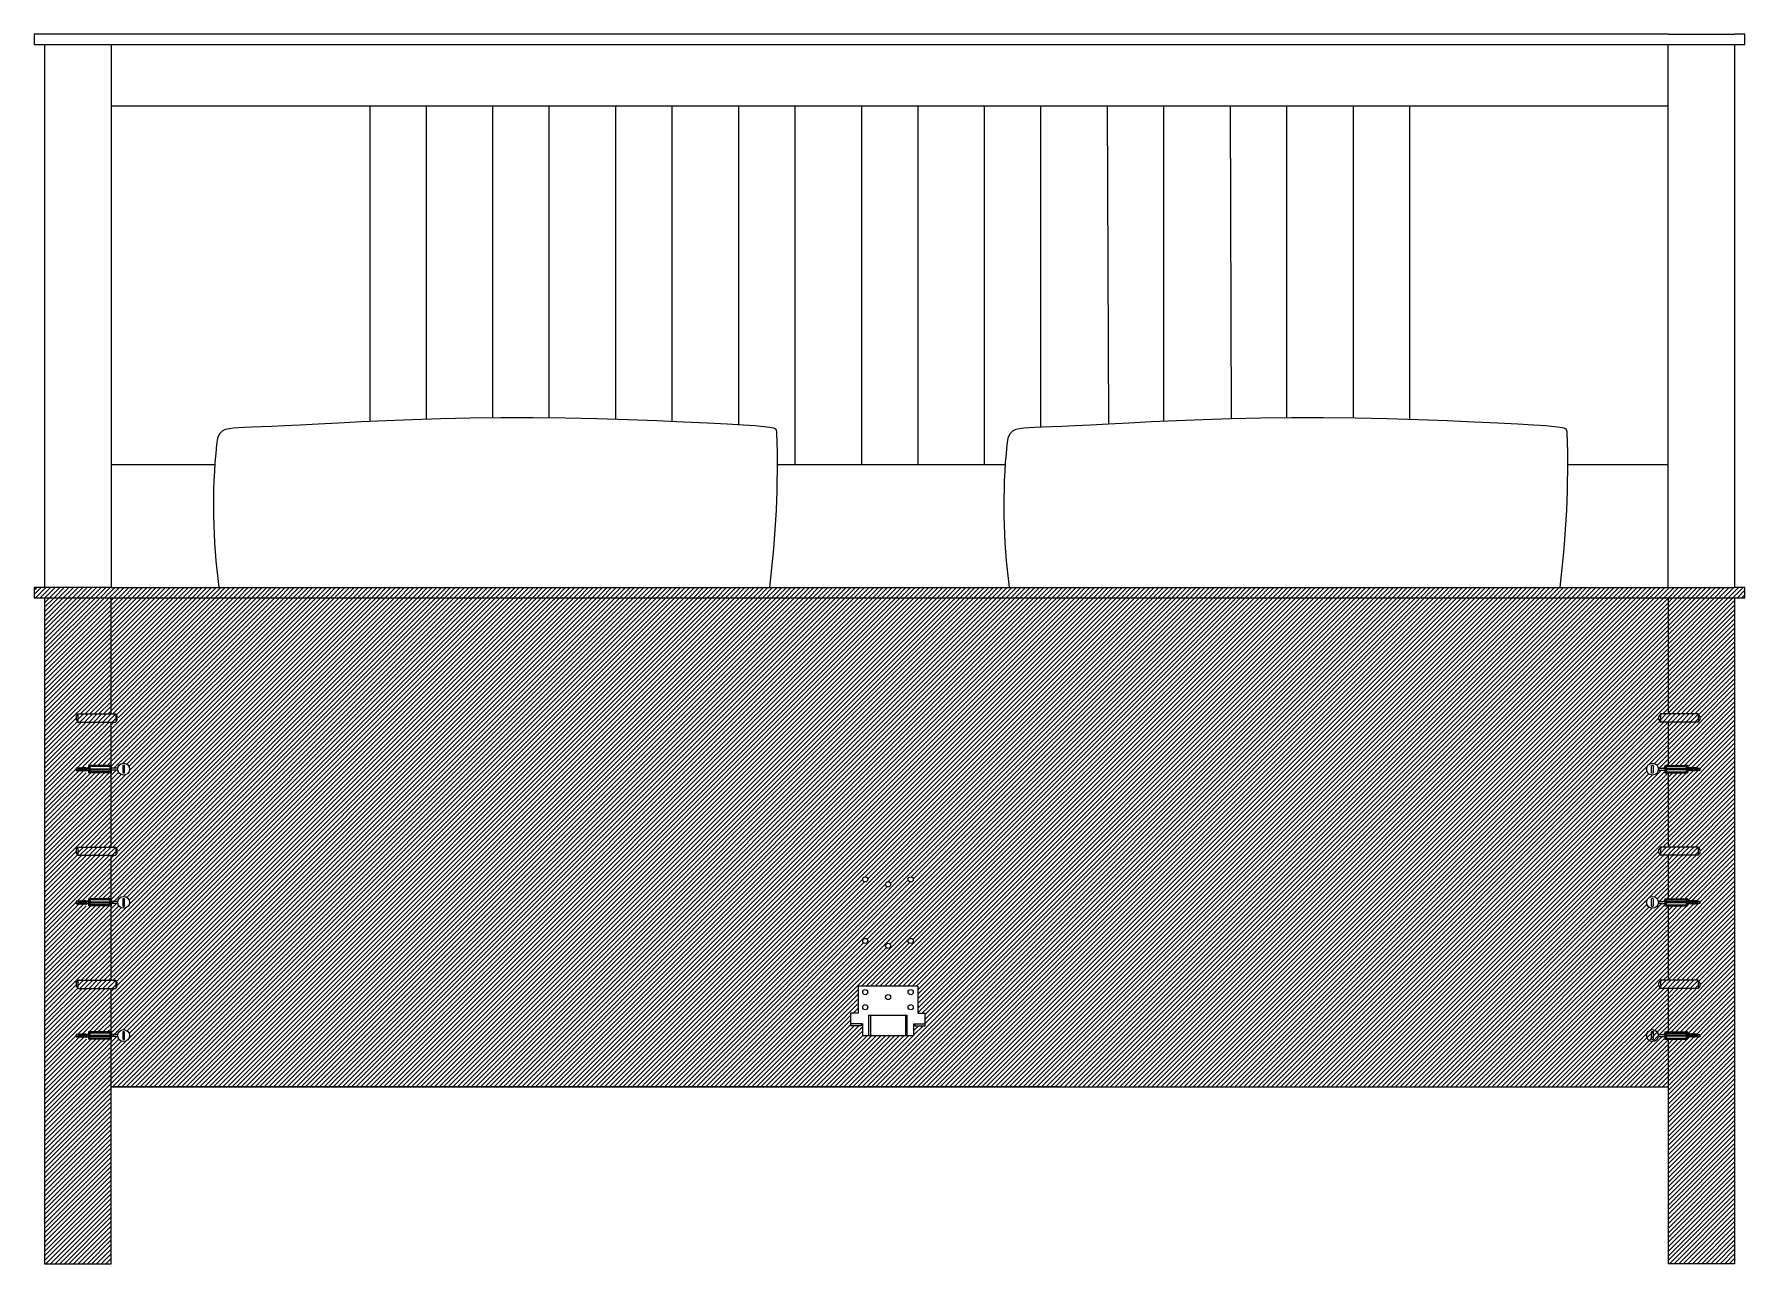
# Model space of a CAD drawing. Header units: centimetres. Extents: x 1374 to 32783, y -8913 to -2520.
# Drawn here: x 15455 to 17125, y -7689 to -6489 of the extents above; entities that cross this region are included whole.
import ezdxf

# ---------------------------------------------------------------- set-up
doc = ezdxf.new("R2010")
doc.units = ezdxf.units.CM
doc.layers.add('A-ELEV-MBE', color=8, linetype='Continuous', lineweight=18)
doc.layers.add('A-SECT-MCUT1', color=7, linetype='Continuous', lineweight=13)

# ---------------------------------------------------------------- blocks, each defined once
blk = doc.blocks.new('66666666666666666666666666666666')
at = {"layer": 'A-ELEV-MBE'}
h = blk.add_hatch(dxfattribs=at)
h.set_pattern_fill('ANSI31', color=256)
h.paths.add_polyline_path([(12369.3, -3168.5), (14039.3, -3168.5), (14039.3, -3158.5), (14029.3, -3158.5), (13964.3, -3158.5), (12444.3, -3158.5), (12379.3, -3158.5), (12369.3, -3158.5)])
h = blk.add_hatch(dxfattribs=at)
h.set_pattern_fill('ANSI31', color=256)
h.paths.add_polyline_path([(12444.3, -3599.3), (12419.9, -3599.3), (12420.6, -3597), (12419.3, -3597), (12419.1, -3597.8), (12414.1, -3597.8), (12414.4, -3597), (12413.1, -3597), (12412.9, -3597.8), (12410.3, -3597.8), (12410.3, -3594.7), (12412.6, -3594.7), (12412.8, -3593.8), (12415.3, -3593.8), (12415.3, -3593.8), (12419, -3593.8), (12418.8, -3594.7), (12420, -3594.7), (12420.7, -3592.3), (12444.3, -3592.3), (12444.3, -3549.8), (12411.8, -3549.8), (12410.3, -3547.3), (12410.3, -3541.8), (12444.3, -3541.8), (12444.3, -3469.3), (12419.9, -3469.3), (12420.6, -3467), (12419.3, -3467), (12419.1, -3467.8), (12414.1, -3467.8), (12414.4, -3467), (12413.1, -3467), (12412.9, -3467.8), (12410.3, -3467.8), (12410.3, -3464.7), (12412.6, -3464.7), (12412.8, -3463.8), (12415.3, -3463.8), (12415.3, -3463.8), (12419, -3463.8), (12418.8, -3464.7), (12420, -3464.7), (12420.7, -3462.3), (12444.3, -3462.3), (12444.3, -3419.8), (12411.8, -3419.8), (12410.3, -3417.3), (12410.3, -3411.8), (12444.3, -3411.8), (12444.3, -3339.3), (12419.9, -3339.3), (12420.6, -3337), (12419.3, -3337), (12419.1, -3337.8), (12414.1, -3337.8), (12414.4, -3337), (12413.1, -3337), (12412.9, -3337.8), (12410.3, -3337.8), (12410.3, -3334.7), (12412.6, -3334.7), (12412.8, -3333.8), (12415.3, -3333.8), (12415.3, -3333.8), (12419, -3333.8), (12418.8, -3334.7), (12420, -3334.7), (12420.7, -3332.3), (12444.3, -3332.3), (12444.3, -3289.8), (12411.8, -3289.8), (12410.3, -3287.3), (12410.3, -3281.8), (12444.3, -3281.8), (12444.3, -3168.5), (12379.3, -3168.5), (12379.3, -3818.5), (12444.3, -3818.5)])
h = blk.add_hatch(dxfattribs=at)
h.set_pattern_fill('ANSI31', color=256)
h.paths.add_polyline_path([(13964.3, -3289.8), (13956.8, -3289.8), (13954.4, -3285.8), (13956.8, -3281.8), (13964.3, -3281.8), (13964.3, -3168.5), (12444.3, -3168.5), (12444.3, -3281.8), (12448.8, -3281.8), (12451.2, -3285.8), (12448.8, -3289.8), (12444.3, -3289.8), (12444.3, -3334.8), (12450.8, -3334.8, -0.916908), (12462.3, -3335.8, -0.916908), (12450.8, -3336.8), (12444.3, -3336.8), (12444.3, -3339.3), (12444.3, -3411.8), (12448.8, -3411.8), (12451.2, -3415.8), (12448.8, -3419.8), (12444.3, -3419.8), (12444.3, -3464.8), (12450.8, -3464.8, -0.916908), (12462.3, -3465.8, -0.916908), (12450.8, -3466.8), (12444.3, -3466.8), (12444.3, -3469.3), (12444.3, -3541.8), (12448.8, -3541.8), (12451.2, -3545.8), (12448.8, -3549.8), (12444.3, -3549.8), (12444.3, -3594.8), (12450.8, -3594.8, -0.916908), (12462.3, -3595.8, -0.916908), (12450.8, -3596.8), (12444.3, -3596.8), (12444.3, -3599.3), (12444.3, -3645.8), (13964.3, -3645.8), (13964.3, -3599.3), (13961.3, -3599.3), (13961.3, -3596.8), (13954.8, -3596.8, -0.916908), (13943.3, -3595.8, -0.916908), (13954.8, -3594.8), (13961.3, -3594.8), (13961.3, -3592.3), (13964.3, -3592.3), (13964.3, -3549.8), (13956.8, -3549.8), (13954.4, -3545.8), (13956.8, -3541.8), (13964.3, -3541.8), (13964.3, -3469.3), (13961.3, -3469.3), (13961.3, -3466.8), (13954.8, -3466.8, -0.916908), (13943.3, -3465.8, -0.916908), (13954.8, -3464.8), (13961.3, -3464.8), (13961.3, -3462.3), (13964.3, -3462.3), (13964.3, -3419.8), (13956.8, -3419.8), (13954.4, -3415.8), (13956.8, -3411.8), (13964.3, -3411.8), (13964.3, -3339.3), (13961.3, -3339.3), (13961.3, -3336.8), (13954.8, -3336.8, -0.916908), (13943.3, -3335.8, -0.916908), (13954.8, -3334.8), (13961.3, -3334.8), (13961.3, -3332.3), (13964.3, -3332.3)])
h.paths.add_polyline_path([(13183.1, -3443.4, -1), (13178.1, -3443.4, -1)], flags=16)
h.paths.add_polyline_path([(13205.3, -3448.2, -1), (13200.3, -3448.2, -1)], flags=16)
h.paths.add_polyline_path([(13227.4, -3443.4, -1), (13222.4, -3443.4, -1)], flags=16)
h.paths.add_polyline_path([(13183.1, -3503.4, -1), (13178.1, -3503.4, -1)], flags=16)
h.paths.add_polyline_path([(13205.3, -3508.2, -1), (13200.3, -3508.2, -1)], flags=16)
h.paths.add_polyline_path([(13227.4, -3503.4, -1), (13222.4, -3503.4, -1)], flags=16)
h.paths.add_polyline_path([(13173.6, -3547.7), (13231.9, -3547.7), (13231.9, -3573.8), (13239.2, -3573.8), (13239.2, -3586.3), (13227.8, -3586.3), (13227.8, -3595.8), (13177.8, -3595.8), (13177.8, -3586.3), (13166.3, -3586.3), (13166.3, -3573.8), (13173.6, -3573.8)], flags=16)
h.paths.add_polyline_path([(13183.1, -3553.4, -1), (13178.1, -3553.4, -1)], flags=0)
h.paths.add_polyline_path([(13205.3, -3558.2, -1), (13200.3, -3558.2, -1)], flags=0)
h.paths.add_polyline_path([(13227.4, -3553.4, -1), (13222.4, -3553.4, -1)], flags=0)
h.paths.add_polyline_path([(13183.1, -3568.1, -1), (13178.1, -3568.1, -1)], flags=0)
h.paths.add_polyline_path([(13227.4, -3568.1, -1), (13222.4, -3568.1, -1)], flags=0)
h = blk.add_hatch(dxfattribs=at)
h.set_pattern_fill('ANSI31', color=256)
h.paths.add_polyline_path([(14029.3, -3168.5), (13964.3, -3168.5), (13964.3, -3281.8), (13993.8, -3281.8), (13995.3, -3284.3), (13995.3, -3289.8), (13964.3, -3289.8), (13964.3, -3332.3), (13983.3, -3332.3), (13983.3, -3339.3), (13964.3, -3339.3), (13964.3, -3411.8), (13993.8, -3411.8), (13995.3, -3414.3), (13995.3, -3419.8), (13964.3, -3419.8), (13964.3, -3462.3), (13983.3, -3462.3), (13983.3, -3469.3), (13964.3, -3469.3), (13964.3, -3541.8), (13993.8, -3541.8), (13995.3, -3544.3), (13995.3, -3549.8), (13964.3, -3549.8), (13964.3, -3592.3), (13983.3, -3592.3), (13983.3, -3599.3), (13964.3, -3599.3), (13964.3, -3818.5), (14029.3, -3818.5)])
h = blk.add_hatch(dxfattribs=at)
h.set_pattern_fill('ANSI31', color=256)
h.paths.add_polyline_path([(12450.8, -3466.8), (12444.3, -3466.8), (12444.3, -3464.8), (12450.8, -3464.8)], flags=17)
h = blk.add_hatch(dxfattribs=at)
h.set_pattern_fill('ANSI31', color=256)
h.paths.add_polyline_path([(13943.3, -3595.8, -0.916908), (13954.8, -3594.8, -1.090622)], flags=17)
h = blk.add_hatch(dxfattribs=at)
h.set_pattern_fill('ANSI31', color=256)
h.paths.add_polyline_path([(12450.8, -3596.8), (12444.3, -3596.8), (12444.3, -3594.8), (12450.8, -3594.8)], flags=17)
at = {"layer": 'A-SECT-MCUT1'}
h = blk.add_hatch(dxfattribs=at)
h.set_pattern_fill('ANSI31', color=256)
h.set_pattern_definition([(45, (4943.6517, -3312.0433), (-2.245064, 2.245064), [])])
h.paths.add_polyline_path([(12411.8, -3281.8), (12411.8, -3289.8), (12448.8, -3289.8), (12448.8, -3281.8)])
h = blk.add_hatch(dxfattribs=at)
h.set_pattern_fill('ANSI31', color=256)
h.set_pattern_definition([(45, (2528.6517, -3312.0433), (-2.245064, 2.245064), [])])
h.paths.add_polyline_path([(13956.8, -3281.8), (13956.8, -3289.8), (13993.8, -3289.8), (13993.8, -3281.8)])
h = blk.add_hatch(dxfattribs=at)
h.set_pattern_fill('ANSI31', color=256)
h.set_pattern_definition([(45, (4943.6517, -3442.0433), (-2.245064, 2.245064), [])])
h.paths.add_polyline_path([(12411.8, -3411.8), (12411.8, -3419.8), (12448.8, -3419.8), (12448.8, -3411.8)])
h = blk.add_hatch(dxfattribs=at)
h.set_pattern_fill('ANSI31', color=256)
h.set_pattern_definition([(45, (2528.6517, -3442.0433), (-2.245064, 2.245064), [])])
h.paths.add_polyline_path([(13956.8, -3411.8), (13956.8, -3419.8), (13993.8, -3419.8), (13993.8, -3411.8)])
h = blk.add_hatch(dxfattribs=at)
h.set_pattern_fill('ANSI31', color=256)
h.set_pattern_definition([(45, (4943.6517, -3572.0433), (-2.245064, 2.245064), [])])
h.paths.add_polyline_path([(12411.8, -3541.8), (12411.8, -3549.8), (12448.8, -3549.8), (12448.8, -3541.8)])
h = blk.add_hatch(dxfattribs=at)
h.set_pattern_fill('ANSI31', color=256)
h.set_pattern_definition([(45, (2528.6517, -3572.0433), (-2.245064, 2.245064), [])])
h.paths.add_polyline_path([(13956.8, -3541.8), (13956.8, -3549.8), (13993.8, -3549.8), (13993.8, -3541.8)])
at = {"layer": 'A-ELEV-MBE'}
for p, q in [((12379.3, -2618.5), (12369.3, -2618.5)), ((12369.3, -2618.5), (12369.3, -2628.5)), ((13964.3, -2618.5), (12379.3, -2618.5)), ((13964.3, -2618.5), (14029.3, -2618.5)), ((14039.3, -2618.5), (14029.3, -2618.5)), ((14039.3, -2628.5), (14039.3, -2618.5)), ((12369.3, -2628.5), (14039.3, -2628.5)), ((12379.3, -2628.5), (12379.3, -3158.5)), ((12444.3, -2628.5), (12444.3, -2688.5)), ((13964.3, -3158.5), (13964.3, -2628.5)), ((14029.3, -2628.5), (14029.3, -3158.5)), ((12444.3, -2688.5), (12444.3, -3158.5)), ((12444.3, -2688.5), (12696.8, -2688.5)), ((12696.8, -2688.5), (12696.8, -2996.5)), ((12696.8, -2688.5), (12751.8, -2688.5)), ((12751.8, -2688.5), (12751.8, -2994.2)), ((12751.8, -2688.5), (12816.8, -2688.5)), ((12816.8, -2688.5), (12816.8, -2992.9)), ((12816.8, -2688.5), (12871.8, -2688.5)), ((12871.8, -2688.5), (12871.8, -2993.1)), ((12871.8, -2688.5), (12936.8, -2688.5)), ((12936.8, -2688.5), (12936.8, -2994.5)), ((12936.8, -2688.5), (12991.8, -2688.5)), ((12991.8, -2688.5), (12991.8, -2996.5)), ((12991.8, -2688.5), (13056.8, -2688.5)), ((13056.8, -2688.5), (13056.8, -2999.7)), ((13056.8, -2688.5), (13111.8, -2688.5)), ((13111.8, -2688.5), (13111.8, -3038.5)), ((13111.8, -2688.5), (13176.8, -2688.5)), ((13176.8, -2688.5), (13176.8, -3038.5)), ((13176.8, -2688.5), (13231.8, -2688.5)), ((13231.8, -2688.5), (13231.8, -3038.5)), ((13231.8, -2688.5), (13296.8, -2688.5)), ((13296.8, -2688.5), (13296.8, -3038.5)), ((13296.8, -2688.5), (13351.8, -2688.5)), ((13351.8, -2688.5), (13351.8, -3002.2)), ((13351.8, -2688.5), (13416.8, -2688.5)), ((13416.8, -2688.5), (13418.1, -2999.1)), ((13416.8, -2688.5), (13471.8, -2688.5)), ((13471.8, -2688.5), (13471.8, -2996.3)), ((13471.8, -2688.5), (13536.8, -2688.5)), ((13536.8, -2688.5), (13537.7, -2993.8)), ((13536.8, -2688.5), (13591.8, -2688.5)), ((13591.8, -2688.5), (13591.8, -2992.8)), ((13591.8, -2688.5), (13656.8, -2688.5)), ((13656.8, -2688.5), (13656.8, -2993.2)), ((13656.8, -2688.5), (13711.8, -2688.5)), ((13711.8, -2688.5), (13711.8, -2994.5)), ((13711.8, -2688.5), (13964.3, -2688.5)), ((12552.6, -3005.9), (12550.1, -3008.6)), ((12555.8, -3004.4), (12552.6, -3005.9)), ((12559.5, -3003.5), (12555.8, -3004.4)), ((12563.7, -3002.9), (12559.5, -3003.5)), ((12568.7, -3002.5), (12563.7, -3002.9)), ((12574.6, -3002.2), (12568.7, -3002.5)), ((12581.9, -3001.9), (12574.6, -3002.2)), ((12590.7, -3001.6), (12581.9, -3001.9)), ((12601.3, -3001.2), (12590.7, -3001.6)), ((12613.9, -3000.7), (12601.3, -3001.2)), ((12628.9, -3000), (12613.9, -3000.7)), ((12646.4, -2999.1), (12628.9, -3000)), ((12666.4, -2998.1), (12646.4, -2999.1)), ((12688.5, -2996.9), (12666.4, -2998.1)), ((12712.6, -2995.7), (12688.5, -2996.9)), ((12738.6, -2994.7), (12712.6, -2995.7)), ((12766.1, -2993.8), (12738.6, -2994.7)), ((12795, -2993.1), (12766.1, -2993.8)), ((12825.2, -2992.8), (12795, -2993.1)), ((12856.2, -2992.8), (12825.2, -2992.8)), ((12887.6, -2993.3), (12856.2, -2992.8)), ((12918.6, -2993.9), (12887.6, -2993.3)), ((12948.7, -2994.8), (12918.6, -2993.9)), ((12977.1, -2995.9), (12948.7, -2994.8)), ((13003.2, -2997), (12977.1, -2995.9)), ((13026.4, -2998.1), (13003.2, -2997)), ((13045.9, -2999.1), (13026.4, -2998.1)), ((13061.4, -3000), (13045.9, -2999.1)), ((13073.2, -3000.8), (13061.4, -3000)), ((13081.7, -3001.6), (13073.2, -3000.8)), ((13087.5, -3002.4), (13081.7, -3001.6)), ((13091.2, -3003.1), (13087.5, -3002.4)), ((13093.2, -3004), (13091.2, -3003.1)), ((13094, -3005), (13093.2, -3004)), ((13094.3, -3006.1), (13094, -3005)), ((13324.2, -3005.9), (13321.7, -3008.6)), ((13327.4, -3004.4), (13324.2, -3005.9)), ((13331.1, -3003.5), (13327.4, -3004.4)), ((13335.3, -3002.9), (13331.1, -3003.5)), ((13340.3, -3002.5), (13335.3, -3002.9)), ((13346.2, -3002.2), (13340.3, -3002.5)), ((13353.5, -3001.9), (13346.2, -3002.2)), ((13362.3, -3001.6), (13353.5, -3001.9)), ((13372.9, -3001.2), (13362.3, -3001.6)), ((13385.5, -3000.7), (13372.9, -3001.2)), ((13400.5, -3000), (13385.5, -3000.7)), ((13418.1, -2999.1), (13400.5, -3000)), ((13438, -2998.1), (13418.1, -2999.1)), ((13460.1, -2996.9), (13438, -2998.1)), ((13484.3, -2995.7), (13460.1, -2996.9)), ((13510.2, -2994.7), (13484.3, -2995.7)), ((13537.7, -2993.8), (13510.2, -2994.7)), ((13566.6, -2993.1), (13537.7, -2993.8)), ((13596.8, -2992.8), (13566.6, -2993.1)), ((13627.8, -2992.8), (13596.8, -2992.8)), ((13659.2, -2993.3), (13627.8, -2992.8)), ((13690.2, -2993.9), (13659.2, -2993.3)), ((13720.3, -2994.8), (13690.2, -2993.9)), ((13748.7, -2995.9), (13720.3, -2994.8)), ((13774.8, -2997), (13748.7, -2995.9)), ((13798, -2998.1), (13774.8, -2997)), ((13817.6, -2999.1), (13798, -2998.1)), ((13833, -3000), (13817.6, -2999.1)), ((13844.8, -3000.8), (13833, -3000)), ((13853.3, -3001.6), (13844.8, -3000.8)), ((13859.1, -3002.4), (13853.3, -3001.6)), ((13862.8, -3003.1), (13859.1, -3002.4)), ((13864.8, -3004), (13862.8, -3003.1)), ((13865.6, -3005), (13864.8, -3004)), ((13865.9, -3006.1), (13865.6, -3005)), ((12548.3, -3012.8), (12547.2, -3019.1)), ((12550.1, -3008.6), (12548.3, -3012.8)), ((13094.3, -3007.5), (13094.3, -3006.1)), ((13319.9, -3012.8), (13318.8, -3019.1)), ((13321.7, -3008.6), (13319.9, -3012.8)), ((13865.9, -3007.5), (13865.9, -3006.1)), ((12444.3, -3038.5), (12545.6, -3038.5)), ((13094.8, -3038.5), (13317.2, -3038.5)), ((13866.4, -3038.5), (13964.3, -3038.5)), ((12379.3, -3158.5), (12369.3, -3158.5)), ((12369.3, -3158.5), (12369.3, -3168.5)), ((12369.3, -3168.5), (14039.3, -3168.5)), ((12444.3, -3158.5), (12379.3, -3158.5)), ((12379.3, -3168.5), (12379.3, -3818.5)), ((12444.3, -3158.5), (13964.3, -3158.5)), ((12444.3, -3281.8), (12444.3, -3168.5)), ((13964.3, -3158.5), (14029.3, -3158.5)), ((13964.3, -3168.5), (13964.3, -3281.8)), ((14039.3, -3158.5), (14029.3, -3158.5)), ((14029.3, -3168.5), (14029.3, -3818.5)), ((14039.3, -3168.5), (14039.3, -3158.5)), ((12444.3, -3332.3), (12444.3, -3289.8)), ((13964.3, -3289.8), (13964.3, -3332.3)), ((12444.3, -3411.8), (12444.3, -3339.3)), ((13964.3, -3339.3), (13964.3, -3411.8)), ((12444.3, -3462.3), (12444.3, -3419.8)), ((13964.3, -3419.8), (13964.3, -3462.3)), ((12444.3, -3541.8), (12444.3, -3469.3)), ((13964.3, -3469.3), (13964.3, -3541.8)), ((12444.3, -3592.3), (12444.3, -3549.8)), ((13964.3, -3549.8), (13964.3, -3592.3)), ((12444.3, -3818.5), (12444.3, -3599.3)), ((13964.3, -3599.3), (13964.3, -3818.5)), ((13371.8, -3645.8), (12444.3, -3645.8)), ((12444.3, -3645.8), (13964.3, -3645.8)), ((12379.3, -3818.5), (12444.3, -3818.5)), ((14029.3, -3818.5), (13964.3, -3818.5))]:
    blk.add_line(p, q, dxfattribs=at)
for centre, radius, start, end in [((13137.6, -3078.6), 593.4, 174.2398, 187.7322), ((12132.2, -3038.4), 962.6, 352.8333, 1.8403), ((13909.2, -3078.6), 593.4, 174.2398, 187.7322), ((12903.8, -3038.4), 962.6, 352.8333, 1.8403)]:
    blk.add_arc(centre, radius, start, end, dxfattribs=at)
at = {"layer": 'A-SECT-MCUT1'}
for p, q in [((12410.3, -3284.3), (12411.8, -3281.8)), ((12410.3, -3284.3), (12410.3, -3287.3)), ((12410.3, -3287.3), (12411.8, -3289.8)), ((12411.8, -3281.8), (12411.8, -3289.8)), ((12411.8, -3281.8), (12448.8, -3281.8)), ((12411.8, -3289.8), (12448.8, -3289.8)), ((12448.8, -3281.8), (12448.8, -3289.8)), ((12448.8, -3281.8), (12450.3, -3284.3)), ((12450.3, -3287.3), (12448.8, -3289.8)), ((12450.3, -3287.3), (12450.3, -3284.3)), ((13956.8, -3281.8), (13955.3, -3284.3)), ((13955.3, -3287.3), (13955.3, -3284.3)), ((13955.3, -3287.3), (13956.8, -3289.8)), ((13956.8, -3281.8), (13956.8, -3289.8)), ((13993.8, -3281.8), (13956.8, -3281.8)), ((13993.8, -3289.8), (13956.8, -3289.8)), ((13993.8, -3281.8), (13993.8, -3289.8)), ((13995.3, -3284.3), (13993.8, -3281.8)), ((13995.3, -3287.3), (13993.8, -3289.8)), ((13995.3, -3284.3), (13995.3, -3287.3)), ((12410.3, -3334.7), (12410.3, -3337)), ((12411.6, -3337.8), (12412.8, -3333.8)), ((12412.9, -3337.8), (12414, -3333.8)), ((12414.1, -3337.8), (12415.3, -3333.8)), ((12415.4, -3337.8), (12416.5, -3333.8)), ((12416.6, -3337.8), (12417.8, -3333.8)), ((12417.9, -3337.8), (12419, -3333.8)), ((12419.1, -3337.8), (12420.3, -3333.8)), ((12420.3, -3337.8), (12421.5, -3333.8)), ((12422.3, -3332.3), (12422.3, -3339.3)), ((12444.3, -3332.3), (12422.3, -3332.3)), ((12422.3, -3332.3), (12423.5, -3332.3)), ((12444.3, -3339.3), (12422.3, -3339.3)), ((12423.5, -3332.3), (12423.5, -3339.3)), ((12443.1, -3333.3), (12423.5, -3333.3)), ((12423.5, -3335.3), (12443.1, -3335.3)), ((12423.5, -3336.3), (12443.1, -3336.3)), ((12443.1, -3338.3), (12423.5, -3338.3)), ((12444.3, -3332.3), (12443.1, -3332.3)), ((12443.1, -3332.3), (12443.1, -3339.3)), ((12444.3, -3332.3), (12444.3, -3339.3)), ((12450.8, -3334.8), (12444.3, -3334.8)), ((12450.8, -3336.8), (12444.3, -3336.8)), ((12450.7, -3335.8), (12450.7, -3335.8)), ((12455.7, -3332.2), (12455.7, -3339.4)), ((12457.3, -3339.4), (12457.3, -3332.2)), ((13948.3, -3339.4), (13948.3, -3332.2)), ((13949.9, -3332.2), (13949.9, -3339.4)), ((13954.8, -3334.8), (13961.3, -3334.8)), ((13954.8, -3336.8), (13961.3, -3336.8)), ((13954.9, -3335.8), (13954.9, -3335.8)), ((13961.3, -3332.3), (13961.3, -3339.3)), ((13961.3, -3332.3), (13983.3, -3332.3)), ((13961.3, -3339.3), (13983.3, -3339.3)), ((13962.5, -3332.3), (13962.5, -3339.3)), ((13962.5, -3333.3), (13982.1, -3333.3)), ((13982.1, -3335.3), (13962.5, -3335.3)), ((13982.1, -3336.3), (13962.5, -3336.3)), ((13962.5, -3338.3), (13982.1, -3338.3)), ((13983.3, -3332.3), (13982.1, -3332.3)), ((13982.1, -3332.3), (13982.1, -3339.3)), ((13983.3, -3332.3), (13983.3, -3339.3)), ((13985.2, -3337.8), (13984, -3333.8)), ((13986.4, -3337.8), (13985.3, -3333.8)), ((13987.7, -3337.8), (13986.5, -3333.8)), ((13988.9, -3337.8), (13987.8, -3333.8)), ((13990.2, -3337.8), (13989, -3333.8)), ((13991.4, -3337.8), (13990.2, -3333.8)), ((13992.7, -3337.8), (13991.5, -3333.8)), ((13993.9, -3337.8), (13992.7, -3333.8)), ((13995.3, -3334.7), (13995.3, -3337)), ((12410.3, -3414.3), (12411.8, -3411.8)), ((12410.3, -3414.3), (12410.3, -3417.3)), ((12410.3, -3417.3), (12411.8, -3419.8)), ((12411.8, -3411.8), (12411.8, -3419.8)), ((12411.8, -3411.8), (12448.8, -3411.8)), ((12411.8, -3419.8), (12448.8, -3419.8)), ((12448.8, -3411.8), (12448.8, -3419.8)), ((12448.8, -3411.8), (12450.3, -3414.3)), ((12450.3, -3417.3), (12448.8, -3419.8)), ((12450.3, -3417.3), (12450.3, -3414.3)), ((13956.8, -3411.8), (13955.3, -3414.3)), ((13955.3, -3417.3), (13955.3, -3414.3)), ((13955.3, -3417.3), (13956.8, -3419.8)), ((13956.8, -3411.8), (13956.8, -3419.8)), ((13993.8, -3411.8), (13956.8, -3411.8)), ((13993.8, -3419.8), (13956.8, -3419.8)), ((13993.8, -3411.8), (13993.8, -3419.8)), ((13995.3, -3414.3), (13993.8, -3411.8)), ((13995.3, -3417.3), (13993.8, -3419.8)), ((13995.3, -3414.3), (13995.3, -3417.3)), ((12410.3, -3464.7), (12410.3, -3467)), ((12411.6, -3467.8), (12412.8, -3463.8)), ((12412.9, -3467.8), (12414, -3463.8)), ((12414.1, -3467.8), (12415.3, -3463.8)), ((12415.4, -3467.8), (12416.5, -3463.8)), ((12416.6, -3467.8), (12417.8, -3463.8)), ((12417.9, -3467.8), (12419, -3463.8)), ((12419.1, -3467.8), (12420.3, -3463.8)), ((12420.3, -3467.8), (12421.5, -3463.8)), ((12422.3, -3462.3), (12422.3, -3469.3)), ((12444.3, -3462.3), (12422.3, -3462.3)), ((12422.3, -3462.3), (12423.5, -3462.3)), ((12444.3, -3469.3), (12422.3, -3469.3)), ((12423.5, -3462.3), (12423.5, -3469.3)), ((12443.1, -3463.3), (12423.5, -3463.3)), ((12423.5, -3465.3), (12443.1, -3465.3)), ((12423.5, -3466.3), (12443.1, -3466.3)), ((12443.1, -3468.3), (12423.5, -3468.3)), ((12444.3, -3462.3), (12443.1, -3462.3)), ((12443.1, -3462.3), (12443.1, -3469.3)), ((12444.3, -3462.3), (12444.3, -3469.3)), ((12450.8, -3464.8), (12444.3, -3464.8)), ((12450.8, -3466.8), (12444.3, -3466.8)), ((12450.7, -3465.8), (12450.7, -3465.8)), ((12455.7, -3462.2), (12455.7, -3469.4)), ((12457.3, -3469.4), (12457.3, -3462.2)), ((13948.3, -3469.4), (13948.3, -3462.2)), ((13949.9, -3462.2), (13949.9, -3469.4)), ((13954.8, -3464.8), (13961.3, -3464.8)), ((13954.8, -3466.8), (13961.3, -3466.8)), ((13954.9, -3465.8), (13954.9, -3465.8)), ((13961.3, -3462.3), (13983.3, -3462.3)), ((13961.3, -3462.3), (13961.3, -3469.3)), ((13961.3, -3469.3), (13983.3, -3469.3)), ((13962.5, -3463.3), (13982.1, -3463.3)), ((13962.5, -3463.3), (13962.5, -3468.3)), ((13982.1, -3465.3), (13962.5, -3465.3)), ((13982.1, -3466.3), (13962.5, -3466.3)), ((13962.5, -3468.3), (13982.1, -3468.3)), ((13983.3, -3462.3), (13982.1, -3462.3)), ((13982.1, -3462.3), (13982.1, -3469.3)), ((13983.3, -3462.3), (13983.3, -3469.3)), ((13985.2, -3467.8), (13984, -3463.8)), ((13986.4, -3467.8), (13985.3, -3463.8)), ((13987.7, -3467.8), (13986.5, -3463.8)), ((13988.9, -3467.8), (13987.8, -3463.8)), ((13990.2, -3467.8), (13989, -3463.8)), ((13991.4, -3467.8), (13990.2, -3463.8)), ((13992.7, -3467.8), (13991.5, -3463.8)), ((13993.9, -3467.8), (13992.7, -3463.8)), ((13995.3, -3464.7), (13995.3, -3467)), ((12410.3, -3544.3), (12411.8, -3541.8)), ((12410.3, -3544.3), (12410.3, -3547.3)), ((12410.3, -3547.3), (12411.8, -3549.8)), ((12411.8, -3541.8), (12411.8, -3549.8)), ((12411.8, -3541.8), (12448.8, -3541.8)), ((12411.8, -3549.8), (12448.8, -3549.8)), ((12448.8, -3541.8), (12448.8, -3549.8)), ((12448.8, -3541.8), (12450.3, -3544.3)), ((12450.3, -3547.3), (12448.8, -3549.8)), ((12450.3, -3547.3), (12450.3, -3544.3)), ((13173.6, -3547.7), (13173.6, -3573.8)), ((13231.9, -3547.7), (13231.9, -3573.8)), ((13956.8, -3541.8), (13955.3, -3544.3)), ((13955.3, -3547.3), (13955.3, -3544.3)), ((13955.3, -3547.3), (13956.8, -3549.8)), ((13956.8, -3541.8), (13956.8, -3549.8)), ((13993.8, -3541.8), (13956.8, -3541.8)), ((13993.8, -3549.8), (13956.8, -3549.8)), ((13993.8, -3541.8), (13993.8, -3549.8)), ((13995.3, -3544.3), (13993.8, -3541.8)), ((13995.3, -3547.3), (13993.8, -3549.8)), ((13995.3, -3544.3), (13995.3, -3547.3)), ((13173.6, -3573.8), (13166.3, -3573.8)), ((13231.9, -3573.8), (13239.2, -3573.8)), ((13177.8, -3584.2), (13166.3, -3584.2)), ((13176.7, -3586.3), (13166.3, -3586.3)), ((13176.7, -3584.2), (13176.7, -3586.3)), ((13177.8, -3584.2), (13177.8, -3595.8)), ((13184, -3595.8), (13184, -3576)), ((13184, -3576), (13221.5, -3576)), ((13185.6, -3576), (13185.6, -3595.8)), ((13220, -3576), (13220, -3595.8)), ((13221.5, -3595.8), (13221.5, -3576)), ((13227.8, -3584.2), (13227.8, -3595.8)), ((13227.8, -3584.2), (13239.2, -3584.2)), ((13228.8, -3584.2), (13228.8, -3586.3)), ((13228.8, -3586.3), (13239.2, -3586.3)), ((12410.3, -3594.7), (12410.3, -3597)), ((12411.6, -3597.8), (12412.8, -3593.8)), ((12412.9, -3597.8), (12414, -3593.8)), ((12414.1, -3597.8), (12415.3, -3593.8)), ((12415.4, -3597.8), (12416.5, -3593.8)), ((12416.6, -3597.8), (12417.8, -3593.8)), ((12417.9, -3597.8), (12419, -3593.8)), ((12419.1, -3597.8), (12420.3, -3593.8)), ((12420.3, -3597.8), (12421.5, -3593.8)), ((12422.3, -3592.3), (12422.3, -3599.3)), ((12444.3, -3592.3), (12422.3, -3592.3)), ((12422.3, -3592.3), (12423.5, -3592.3)), ((12444.3, -3599.3), (12422.3, -3599.3)), ((12423.5, -3592.3), (12423.5, -3599.3)), ((12443.1, -3593.3), (12423.5, -3593.3)), ((12423.5, -3595.3), (12443.1, -3595.3)), ((12423.5, -3596.3), (12443.1, -3596.3)), ((12443.1, -3598.3), (12423.5, -3598.3)), ((12444.3, -3592.3), (12443.1, -3592.3)), ((12443.1, -3592.3), (12443.1, -3599.3)), ((12444.3, -3592.3), (12444.3, -3599.3)), ((12450.8, -3594.8), (12444.3, -3594.8)), ((12450.8, -3596.8), (12444.3, -3596.8)), ((12450.7, -3595.8), (12450.7, -3595.8)), ((12455.7, -3592.2), (12455.7, -3599.4)), ((12457.3, -3599.4), (12457.3, -3592.2)), ((13948.3, -3599.4), (13948.3, -3592.2)), ((13949.9, -3592.2), (13949.9, -3599.4)), ((13954.8, -3594.8), (13961.3, -3594.8)), ((13954.8, -3596.8), (13961.3, -3596.8)), ((13954.9, -3595.8), (13954.9, -3595.8)), ((13961.3, -3592.3), (13961.3, -3599.3)), ((13961.3, -3592.3), (13983.3, -3592.3)), ((13961.3, -3592.3), (13962.5, -3592.3)), ((13961.3, -3599.3), (13983.3, -3599.3)), ((13962.5, -3592.3), (13962.5, -3599.3)), ((13962.5, -3593.3), (13982.1, -3593.3)), ((13982.1, -3595.3), (13962.5, -3595.3)), ((13982.1, -3596.3), (13962.5, -3596.3)), ((13962.5, -3598.3), (13982.1, -3598.3)), ((13983.3, -3592.3), (13982.1, -3592.3)), ((13982.1, -3592.3), (13982.1, -3599.3)), ((13983.3, -3592.3), (13983.3, -3599.3)), ((13985.2, -3597.8), (13984, -3593.8)), ((13986.4, -3597.8), (13985.3, -3593.8)), ((13987.7, -3597.8), (13986.5, -3593.8)), ((13988.9, -3597.8), (13987.8, -3593.8)), ((13990.2, -3597.8), (13989, -3593.8)), ((13991.4, -3597.8), (13990.2, -3593.8)), ((13992.7, -3597.8), (13991.5, -3593.8)), ((13993.9, -3597.8), (13992.7, -3593.8)), ((13995.3, -3594.7), (13995.3, -3597))]:
    blk.add_line(p, q, dxfattribs=at)
for points in [[(12422.3, -3334.7), (12410.3, -3334.7)], [(12410.3, -3337), (12422.3, -3337)], [(13983.3, -3334.7), (13995.3, -3334.7)], [(13995.3, -3337), (13983.3, -3337)], [(12422.3, -3464.7), (12410.3, -3464.7)], [(12410.3, -3467), (12422.3, -3467)], [(13983.3, -3464.7), (13995.3, -3464.7)], [(13995.3, -3467), (13983.3, -3467)], [(13231.9, -3547.7), (13173.6, -3547.7)], [(13166.3, -3573.8), (13166.3, -3586.3)], [(13239.2, -3586.3), (13239.2, -3573.8)], [(12422.3, -3594.7), (12410.3, -3594.7)], [(12410.3, -3597), (12422.3, -3597)], [(13177.8, -3595.8), (13227.8, -3595.8)], [(13983.3, -3594.7), (13995.3, -3594.7)], [(13995.3, -3597), (13983.3, -3597)]]:
    blk.add_lwpolyline(points, dxfattribs=at)
for centre, radius in [((12456.5, -3335.8), 5.8), ((13949.1, -3335.8), 5.8), ((13180.6, -3443.4), 2.5), ((13202.8, -3448.2), 2.5), ((13224.9, -3443.4), 2.5), ((12456.5, -3465.8), 5.8), ((13949.1, -3465.8), 5.8), ((13180.6, -3503.4), 2.5), ((13202.8, -3508.2), 2.5), ((13224.9, -3503.4), 2.5), ((13180.6, -3553.4), 2.5), ((13202.8, -3558.2), 2.5), ((13224.9, -3553.4), 2.5), ((13180.6, -3568.1), 2.5), ((13224.9, -3568.1), 2.5), ((12456.5, -3595.8), 5.8), ((13949.1, -3595.8), 5.8)]:
    blk.add_circle(centre, radius, dxfattribs=at)
for centre, radius, start, end in [((12456.5, -3336.3), 4.18, 78.9698, 101.0302), ((12456.5, -3335.1), 4.43, 259.6024, 280.3976), ((13949.1, -3336.3), 4.18, 78.9698, 101.0302), ((13949.1, -3335.1), 4.43, 259.6024, 280.3976), ((12456.5, -3466.3), 4.18, 78.9698, 101.0302), ((12456.5, -3465.1), 4.43, 259.6024, 280.3976), ((13949.1, -3466.3), 4.18, 78.9698, 101.0302), ((13949.1, -3465.1), 4.43, 259.6024, 280.3976), ((12456.5, -3596.3), 4.18, 78.9698, 101.0302), ((12456.5, -3595.1), 4.43, 259.6024, 280.3976), ((13949.1, -3596.3), 4.18, 78.9698, 101.0302), ((13949.1, -3595.1), 4.43, 259.6024, 280.3976)]:
    blk.add_arc(centre, radius, start, end, dxfattribs=at)

msp = doc.modelspace()

# ---------------------------------------------------------------- block references
at = {"layer": 'A-ELEV-MBE'}
msp.add_blockref('66666666666666666666666666666666', (3085.9, -3870.5), dxfattribs=at)

doc.saveas('drawing.dxf')
